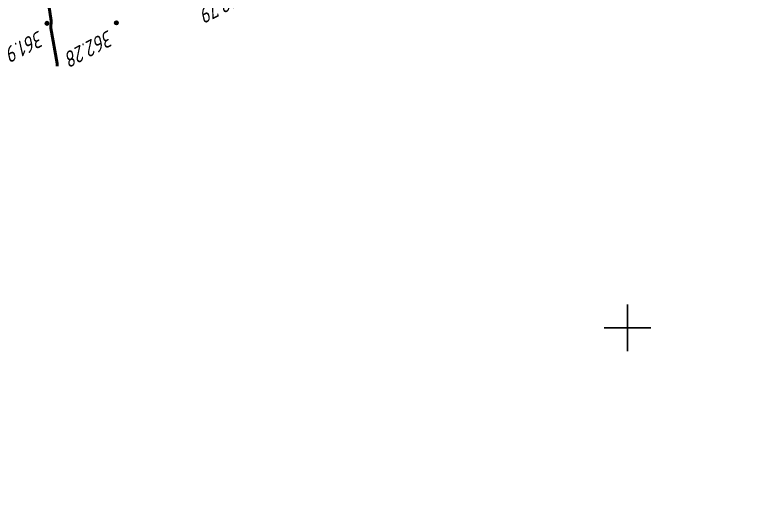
# Model space of a CAD drawing. Extents: x 1516777 to 1518423, y 2190420 to 2191479.
# Drawn here: x 1518043.4 to 1518231.9, y 2190756.9 to 2190880.1 of the extents above; entities that cross this region are included whole.
import ezdxf

# ---------------------------------------------------------------- set-up
doc = ezdxf.new("R2010")
doc.units = 0
for name, color, linetype, lineweight in [('ИИ_ГЕОСЕТКА_025', 3, 'Continuous', 25), ('ИИ_ОТМЕТКА_025', 7, 'Continuous', 25), ('ИИ_РАЗМЕР_025', 7, 'Continuous', 25), ('ИИ_РЕЛЬЕФ_050', 34, 'Continuous', 50)]:
    doc.layers.add(name, color=color, linetype=linetype, lineweight=lineweight)
doc.styles.add('VNIPISIMPLEXCUR', font='simplex.shx', dxfattribs={"width": 0.8, "oblique": 15})
doc.dimstyles.new('ИИ-2000-м-dm$2', dxfattribs={"dimscale": 2, "dimtxt": 2.5, "dimasz": 2.5, "dimexe": 1.25, "dimexo": 0, "dimgap": 1, "dimtad": 2, "dimtoh": 1, "dimzin": 1, "dimdsep": 46, "dimtxsty": 'VNIPISIMPLEXCUR', "dimcen": 2.5, "dimaunit": 1, "dimazin": 0, "dimtfac": 1, "dimtmove": 1, "dimatfit": 2, "dimfxl": 1, "dimarcsym": 0})

# ---------------------------------------------------------------- blocks, each defined once
blk = doc.blocks.new('PICKET')
at = {"color": 0, "linetype": 'Continuous', "lineweight": 25}
for p, q in [((-0.23, 0), (0.23, 0)), ((0, 0.23), (0, -0.23))]:
    blk.add_line(p, q, dxfattribs=at)
blk.add_circle((0, 0), 0.23, dxfattribs=at)
at = {"color": 0, "linetype": 'Continuous', "style": 'VNIPISIMPLEXCUR', "oblique": 15, "width": 0.8}
blk.add_attdef('OTMETKA', (1.25, 0.3), '', height=2, dxfattribs=at)
at = {"color": 8, "linetype": 'Continuous', "style": 'VNIPISIMPLEXCUR', "oblique": 15, "width": 0.8, "flags": 1}
blk.add_attdef('NOMER', (1.25, -2.7), '', height=2, dxfattribs=at)
blk = doc.blocks.new('ИИ05012')
at = {"color": 0, "linetype": 'Continuous', "lineweight": 25, "flags": 128}
for points in [[(0, 3), (0, -3)], [(-3, 0), (3, 0)]]:
    blk.add_lwpolyline(points, dxfattribs=at)
blk = doc.blocks.new('*D37')
at = {"layer": 'Defpoints', "color": 0, "transparency": 16777216}
for p in [(1516997.99, 2191462.82), (1518374.71, 2191103.61), (1517445.63, 2190623.9), (1517459.23, 2190587.38), (1517312.46, 2190543.97)]:
    blk.add_point(p, dxfattribs=at)
at = {"layer": 'ИИ_РАЗМЕР_025', "color": 0, "lineweight": -2, "transparency": 16777216}
for p, q in [((1517451.91, 2190631.64), (1517459.4, 2190635.59)), ((1517448.2, 2190623.46), (1517451.91, 2190631.64))]:
    blk.add_line(p, q, dxfattribs=at)
blk.add_arc((1517445.24, 2190613.92), 9.98, 50.8939, 94.6714, dxfattribs=at)
at = {"layer": 'ИИ_РАЗМЕР_025', "color": 0, "transparency": 16777216}
for points in [[(1517444.62, 2190623.24), (1517444.24, 2190624.52), (1517440.59, 2190622.76)], [(1517452.06, 2190622.09), (1517451.02, 2190621.25), (1517454.08, 2190618.58)]]:
    blk.add_solid(points, dxfattribs=at)
at = {"layer": 'ИИ_РАЗМЕР_025', "color": 0, "transparency": 16777216, "insert": (1517457.5, 2190631.19), "char_height": 4, "attachment_point": 5, "rotation": 207.7821, "style": 'VNIPISIMPLEXCUR'}
blk.add_mtext('90%%d', dxfattribs=at)
blk = doc.blocks.new('*D38')
at = {"layer": 'Defpoints', "color": 0, "transparency": 16777216}
for p in [(1518374.71, 2191103.61), (1517383.3, 2190581.34), (1517389.76, 2190577.24), (1517312.46, 2190543.97), (1517433.62, 2190485.82)]:
    blk.add_point(p, dxfattribs=at)
at = {"layer": 'ИИ_РАЗМЕР_025', "color": 0, "lineweight": -2, "transparency": 16777216}
for p, q in [((1517390.59, 2190579.05), (1517396.55, 2190576.56)), ((1517396.55, 2190576.56), (1517404.05, 2190580.5))]:
    blk.add_line(p, q, dxfattribs=at)
blk.add_arc((1517383.32, 2190581.3), 7.61, 328.2344, 357.3275, dxfattribs=at)
at = {"layer": 'ИИ_РАЗМЕР_025', "color": 0, "transparency": 16777216}
for points in [[(1517390.28, 2190580.8), (1517391.58, 2190581.09), (1517390.06, 2190584.85)], [(1517390.25, 2190576.81), (1517389.34, 2190577.78), (1517386.87, 2190574.56)]]:
    blk.add_solid(points, dxfattribs=at)
at = {"layer": 'ИИ_РАЗМЕР_025', "color": 0, "transparency": 16777216, "insert": (1517402.14, 2190576.11), "char_height": 4, "attachment_point": 5, "rotation": 207.7821, "style": 'VNIPISIMPLEXCUR'}
blk.add_mtext('90%%d', dxfattribs=at)
blk = doc.blocks.new('*D39')
at = {"layer": 'Defpoints', "color": 0, "transparency": 16777216}
for p in [(1518374.71, 2191103.61), (1517346.49, 2190565.29), (1517354.45, 2190558.5), (1517312.46, 2190543.97), (1517398.19, 2190467.15)]:
    blk.add_point(p, dxfattribs=at)
at = {"layer": 'ИИ_РАЗМЕР_025', "color": 0, "lineweight": -2, "transparency": 16777216}
blk.add_arc((1517347.89, 2190562.63), 7.75, 327.6817, 357.8802, dxfattribs=at)
at = {"layer": 'ИИ_РАЗМЕР_025', "color": 0, "transparency": 16777216}
for points in [[(1517354.99, 2190562.2), (1517356.29, 2190562.5), (1517354.75, 2190566.25)], [(1517354.89, 2190558), (1517353.99, 2190558.98), (1517351.5, 2190555.78)]]:
    blk.add_solid(points, dxfattribs=at)
at = {"layer": 'ИИ_РАЗМЕР_025', "color": 0, "transparency": 16777216, "insert": (1517360.55, 2190560.37), "char_height": 4, "attachment_point": 5, "rotation": 207.7821, "style": 'VNIPISIMPLEXCUR'}
blk.add_mtext('90%%d', dxfattribs=at)
blk = doc.blocks.new('*D40')
at = {"layer": 'Defpoints', "color": 0, "transparency": 16777216}
for p in [(1518374.71, 2191103.61), (1517312.46, 2190543.97), (1517312.46, 2190543.97), (1517316.73, 2190536.61), (1517283.12, 2190423.93)]:
    blk.add_point(p, dxfattribs=at)
at = {"layer": 'ИИ_РАЗМЕР_025', "color": 0, "lineweight": -2, "transparency": 16777216}
for p, q in [((1517319.17, 2190538.73), (1517325.54, 2190526.65)), ((1517325.54, 2190526.65), (1517340.04, 2190534.3))]:
    blk.add_line(p, q, dxfattribs=at)
blk.add_arc((1517312.46, 2190543.97), 8.51, 283.4479, 0.5992, dxfattribs=at)
at = {"layer": 'ИИ_РАЗМЕР_025', "color": 0, "transparency": 16777216}
for points in [[(1517320.32, 2190543.89), (1517321.62, 2190544.22), (1517319.99, 2190547.94)], [(1517314.44, 2190535.03), (1517314.44, 2190536.36), (1517310.44, 2190535.7)]]:
    blk.add_solid(points, dxfattribs=at)
at = {"layer": 'ИИ_РАЗМЕР_025', "color": 0, "transparency": 16777216, "insert": (1517334.81, 2190527.72), "char_height": 4, "attachment_point": 5, "rotation": 207.7821, "style": 'VNIPISIMPLEXCUR'}
blk.add_mtext("131°31'", dxfattribs=at)

msp = doc.modelspace()

# ---------------------------------------------------------------- linework, layer by layer
at = {"layer": 'ИИ_РЕЛЬЕФ_050', "elevation": 362}
msp.add_lwpolyline([(1518051.884, 2190884.301), (1518052.742, 2190878.527), (1518052.596, 2190876.667), (1518054.259, 2190867.585), (1518054.25, 2190866.957)], dxfattribs=at)

# ---------------------------------------------------------------- block references
at = {"layer": 'ИИ_ГЕОСЕТКА_025', "xscale": 2, "yscale": 2, "zscale": 2}
msp.add_blockref('ИИ05012', (1518200, 2190800), dxfattribs=at)
at = {"layer": 'ИИ_ОТМЕТКА_025', "xscale": 2, "yscale": 2, "zscale": 2, "rotation": 207.7819444444445}
for p, values in [((1518103.89, 2190889.3, 362.79), {'OTMETKA': '362.79'}), ((1518069.38, 2190878.01, 362.28), {'OTMETKA': '362.28'}), ((1518051.63, 2190877.88, 361.98), {'OTMETKA': '361.98'})]:
    msp.add_blockref('PICKET', p, dxfattribs=at).add_auto_attribs(values)

# ---------------------------------------------------------------- dimensions: what is measured, and where the dimension line sits
at = {"layer": 'ИИ_РАЗМЕР_025'}
for base, line1, picture, middle in [((1517445.628, 2190623.901), ((1517459.226, 2190587.383), (1516997.989, 2191462.819)), '*D37', (1517457.495, 2190631.193)), ((1517389.762, 2190577.242), ((1517433.622, 2190485.815), (1517383.3, 2190581.34)), '*D38', (1517402.14, 2190576.109)), ((1517354.447, 2190558.502), ((1517398.189, 2190467.15), (1517346.49, 2190565.29)), '*D39', (1517355.057, 2190561.35))]:
    dim = msp.add_angular_dim_2l(base=base, line1=line1, line2=((1518374.713, 2191103.607), (1517312.459, 2190543.969)), text='90%%d', dimstyle='ИИ-2000-м-dm$2', override={"dimtxt": 2, "dimasz": 2, "dimgap": 0.5, "dimzin": 0}, dxfattribs=at)
    dim.commit()
    dim.dimension.update_dxf_attribs({"geometry": picture, "text_midpoint": middle, "dimtype": 162})
dim = msp.add_angular_dim_2l(base=(1517316.728, 2190536.606), line1=((1517283.119, 2190423.928), (1517312.459, 2190543.969)), line2=((1518374.713, 2191103.607), (1517312.459, 2190543.969)), dimstyle='ИИ-2000-м-dm$2', override={"dimtxt": 2, "dimasz": 2, "dimgap": 0.5, "dimzin": 0}, dxfattribs=at)
dim.commit()
dim.dimension.update_dxf_attribs({"geometry": '*D40', "text_midpoint": (1517334.807, 2190527.716), "dimtype": 162})

doc.saveas('drawing.dxf')
